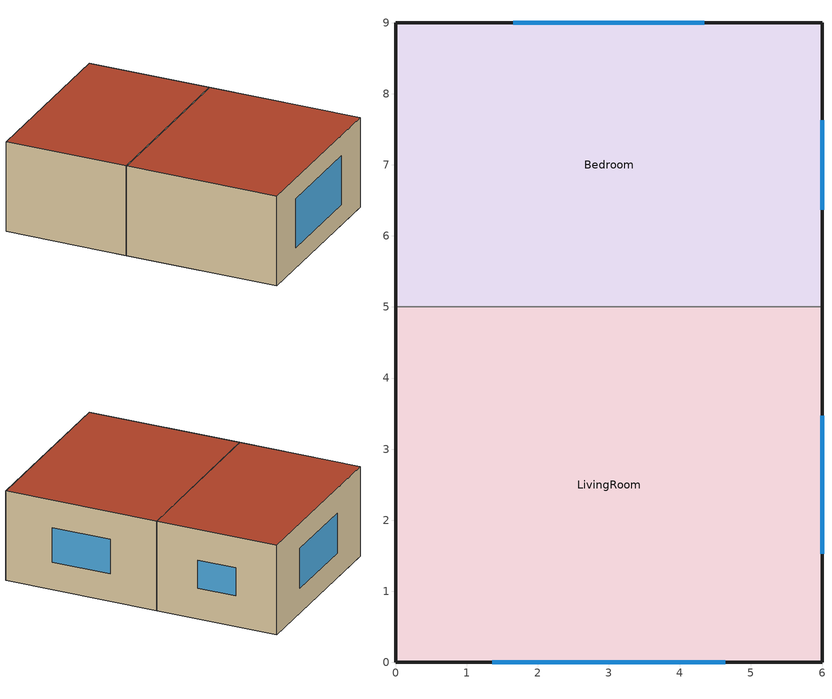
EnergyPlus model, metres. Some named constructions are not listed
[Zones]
LivingRoom
 floor ground ({FLOOR_CONSTR}): 0,0 6,0 6,5 0,5 z0
 wall outside (Composite 2x4 Wood Stud R11): 0,5 0,0 6,0 6,5 z0:3
 wall to Bedroom (Interior_Partition): 6,5 0,5 z0:3
 window ({WINDOW_CONSTR}): 1.36,0 4.64,0 z0.68:2.32; 6,1.53 6,3.47 z0.92:2.08
 roof outside ({ROOF_CONSTR}): 0,5 0,0 6,0 6,5 z3
Bedroom
 floor ground ({FLOOR_CONSTR}): 0,5 6,5 6,9 0,9 z0
 wall outside (Composite 2x4 Wood Stud R11): 6,5 6,9 0,9 0,5 z0:3
 window ({WINDOW_CONSTR}): 6,6.37 6,7.63 z1.03:1.97; 4.34,9 1.66,9 z0.83:2.17
 roof outside ({ROOF_CONSTR}): 0,9 0,5 6,5 6,9 z3
[Material]
Interior_Partition_Material: Roughness=MediumSmooth; Thickness {m}=0.1; Conductivity {W/m-K}=0.5; Density {kg/m3}=1000; Specific Heat {J/kg-K}=1000; Thermal Absorptance=0.9; Solar Absorptance=0.7; Visible Absorptance=0.7
[Construction]
Interior_Partition: Interior_Partition_Material
[Zone] Type=1; Multiplier=1; Ceiling Height {m}=autocalculate; Volume {m3}=autocalculate
LivingRoom; Bedroom
